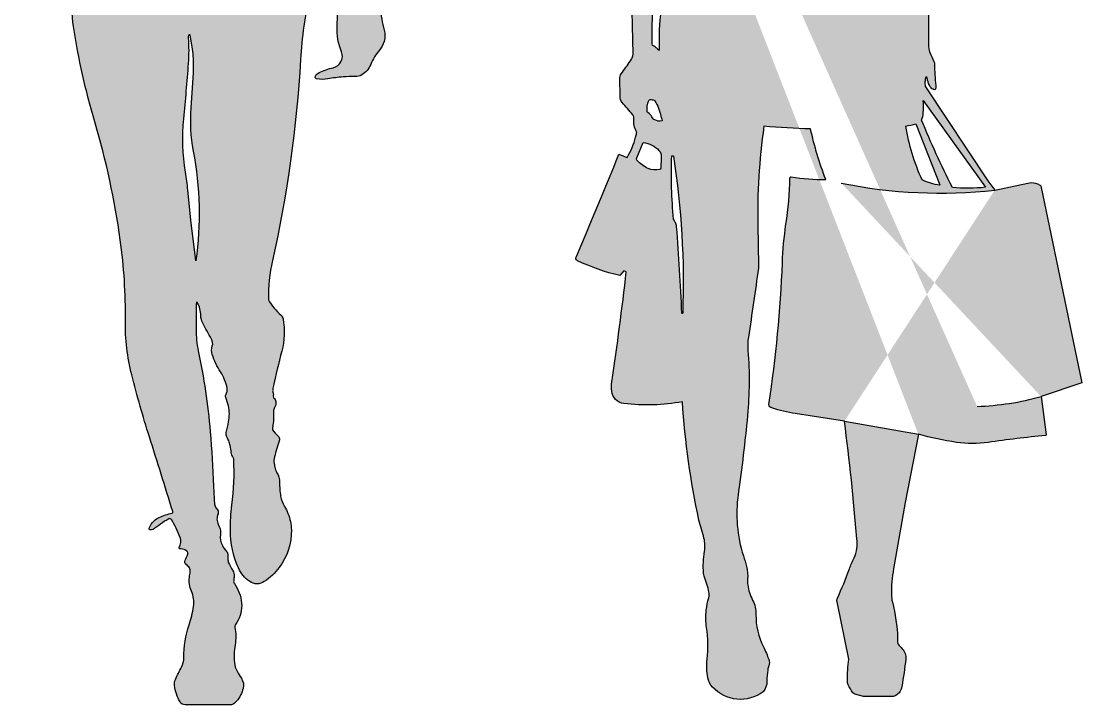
# Model space of a CAD drawing. Header units: millimetres. Extents: x 1112 to 5079, y -1316 to 2405.
# Drawn here: x 1112 to 2510, y -1308 to -406 of the extents above; entities that cross this region are included whole.
import ezdxf

# ---------------------------------------------------------------- set-up
doc = ezdxf.new("R2010")
doc.units = ezdxf.units.MM

msp = doc.modelspace()

# ---------------------------------------------------------------- hatches: boundary and pattern name
h = msp.add_hatch(color=256)
h.dxf.hatch_style = 1
edge = h.paths.add_edge_path(flags=16)
edge.add_line((1980.349894216295, -63.4733161411441), (1986.957614271476, -66.95647095668755))
edge.add_arc((1984.215533548335, -72.15833614694571), 5.880340819190566, 33.898047997852586, 62.20475478096648, ccw=False)
edge.add_arc((2032.507941367594, -63.4501773655524), 43.74964592857737, 187.1278117537298, 208.1530288423442)
edge.add_arc((2364.405756081898, 114.1617056010358), 420.1830934104229, 208.1530288423699, 212.4626574140059)
edge.add_arc((1935.76883247825, -158.5175469913836), 87.83618483673139, 24.502726678358613, 32.46265741404858, ccw=False)
edge.add_arc((2005.286670409808, -126.8324475180088), 11.43804795293083, -4.372070025811809, 24.502726677990097, ccw=False)
edge.add_arc((2021.282615328155, -128.0554249837418), 4.604580501050931, 175.6279299747942, 214.9174997259742)
edge.add_arc((2038.507817364521, -116.0311345374793), 25.61151140324822, 214.9174997255835, 226.1657752655026)
edge.add_arc((2014.007954011884, -141.5488263738897), 9.763563168487757, 1.1046912709638264, 46.16577526529352, ccw=False)
edge.add_arc((2111.73621961094, -139.6643430417159), 87.98286988371572, 181.104691271277, 192.7234762492888)
edge.add_arc((2050.855676151301, -153.4105804304315), 25.56973333148103, 192.7234762492703, 211.4862733619061)
edge.add_arc((2025.511352320882, -168.9332512705919), 4.150429192185345, 12.3592239104251, 31.486273362424583, ccw=False)
edge.add_arc((2017.827452589893, -149.6759928944655), 21.7990930142809, 290.3834216134084, 302.5794973935378, ccw=False)
edge.add_arc((2025.821925810292, -171.1915365275695), 1.153689385674174, 110.3834216156267, 165.5875506834125)
edge.add_arc((2007.85054574122, -173.066874581387), 16.99216378159079, -28.500940805522987, 7.311521186000391, ccw=False)
edge.add_arc((1937.156028401437, -134.6813804217008), 97.43569020720291, 323.74319503662275, 331.49905919481563, ccw=False)
edge.add_arc((8726.100795858642, -2933.124544987576), 7248.532542784926, 157.7826858209286, 158.0117761006364)
edge.add_arc((2005.049885614716, -219.250461984255), 0.2473747960300463, 158.0117761011109, 316.1881819885706)
edge.add_arc((2004.124189644887, -244.2224393232786), 24.82529092529223, 75.35221656039732, 87.4506957560867, ccw=False)
edge.add_line((2010.401917831838, -220.2040047711234), (1998.524231092375, -249.5305622638007))
edge.add_arc((3010.174964254104, -659.263975441419), 1091.475458166992, 157.9513292191418, 162.8658166559757)
edge.add_arc((2274.872529218382, -432.575112455021), 322.0227230548678, 162.8658166559703, 182.2324440199272)
edge.add_line((1953.094215317669, -445.1190698404189), (1950.543479642638, -442.571011328313))
edge.add_arc((1934.525961496568, -458.6053585640705), 22.66409448525403, 45.03008360705511, 54.85236439715459)
edge.add_arc((1943.36947804725, -446.0445187514089), 7.302373169544155, 54.85236439731186, 74.28723089062366)
edge.add_arc((1945.906754394893, -437.025586882201), 2.066666446431604, 173.0155945339658, 254.2872308912921, ccw=False)
edge.add_arc((2537.675787105969, -422.9788243617057), 593.9805873760107, 168.1509806050609, 181.3308390708774, ccw=False)
edge.add_line((1956.351694148889, -301.0147430624202), (1960.39880395772, -301.0380605899609))
edge.add_line((1960.39880395772, -301.0380605899609), (1965.261402731918, -276.4691273466951))
edge.add_arc((1610.564380410277, -206.2687125031037), 361.5772059851818, 348.8048944014907, 358.8281687112992)
edge.add_arc((826.0867389134289, -190.2220917616004), 1146.218948467494, 358.8281687111911, 362.2156278522311)
edge.add_arc((2184.095255473784, -137.6817093430711), 212.8055630241646, 169.6022354863612, 182.2156278523209, ccw=False)
edge.add_arc((1665.177073782821, -42.46332924171215), 314.7762971630319, 349.6022354863692, 355.8901069748152)
edge.add_arc((1980.905548433439, -65.1498240284322), 1.766190902809957, 108.33702871930251, 175.8901069743647, ccw=False)
edge = h.paths.add_edge_path(flags=16)
edge.add_arc((1887.124611887118, -546.3231541513522), 69.72103082809626, 12.39117164126992, 30.16160201693259, ccw=False)
edge.add_arc((1997.769832885801, -522.014096760127), 43.56310398829005, 192.3911716414724, 200.2420801919734)
edge.add_arc((1956.345256941612, -537.2899246896847), 0.5882992860038827, -80.24208019356558, 20.242080190001616, ccw=False)
edge.add_arc((1953.886514702265, -522.9927287069964), 15.09537433119984, 243.99116735668258, 279.7579198082176, ccw=False)
edge.add_arc((1950.892897521875, -529.1281527831283), 8.268576222518119, 204.8964773312765, 243.9911673564944, ccw=False)
edge.add_arc((1932.158958026946, -537.8227580306883), 12.38467169180663, 24.89647733151866, 61.86473650236512)
edge.add_arc((1938.593639119693, -525.7895018206425), 1.261000727753998, 188.0039736862226, 241.86473650347818, ccw=False)
edge.add_arc((1965.552392649713, -521.9987894543981), 28.48495878193859, 156.8712349682965, 188.0039736850219, ccw=False)
edge.add_arc((1941.16831044502, -511.5836248030509), 1.969696767772169, 86.68956617625082, 156.8712349684189, ccw=False)
edge.add_arc((1939.497299929058, -540.4726747933314), 30.90703398952406, 77.15722544951961, 86.68956617614668, ccw=False)
edge.add_arc((1946.050887626717, -511.7263035034172), 1.423082862707417, 17.74916554832572, 77.15722545020202, ccw=False)
edge = h.paths.add_edge_path(flags=16)
edge.add_arc((1928.281125627972, -599.4897249382179), 33.36211822184025, 42.79662974162068, 83.41342686371041, ccw=False)
edge.add_arc((1944.904179262081, -584.0984246603069), 10.70780215696396, -7.213520966964893, 42.79662974145077, ccw=False)
edge.add_line((1955.527230202319, -585.4429750512572), (1955.207666478771, -600.0659358890061))
edge.add_arc((1953.259869188556, -600.0233695878502), 1.948262347263543, 281.31012046044435, 358.748082626946, ccw=False)
edge.add_arc((1948.572860621516, -576.588726573578), 25.84701843443, 247.18459379789522, 281.31012046032134, ccw=False)
edge.add_arc((1954.162670186635, -563.3010977141367), 40.26253270484529, 220.7410778478286, 247.1845937979266, ccw=False)
edge.add_arc((1925.515801597434, -587.9770470124045), 2.453201135275875, 139.2589221522155, 220.7410778477845, ccw=False)
edge.add_line((1923.657092976366, -586.375985467027), (1932.107905960274, -566.3478076047813))
edge = h.paths.add_edge_path(flags=16)
edge.add_arc((896.3131013771242, -751.7285420706772), 1088.415862362052, -2.068345451295727, 8.839181349138812, ccw=False)
edge.add_arc((1983.438004736066, -790.9901966730359), 0.5822201973576842, 219.6258420363803, 357.93165454838515, ccw=False)
edge.add_arc((-2138.256188566657, -985.4613205288817), 4125.814014699917, 2.696487461697367, 4.283727332591053)
edge.add_arc((1963.801839269013, -678.1976218631114), 12.26432565411156, 4.283727332542921, 30.7139740731822)
edge.add_arc((2077.20277829832, -610.8276577509315), 119.6389913519625, 208.4366550658175, 210.7139740734332, ccw=False)
edge.add_arc((2614.987805672582, -607.3548184924384), 645.8235719778793, 177.9307198322516, 185.370236033071, ccw=False)
edge.add_arc((1970.518642325879, -585.1306558696946), 1.438882867727669, 26.847755280100387, 130.4364335762067, ccw=False)
edge = h.paths.add_edge_path(flags=16)
edge.add_line((2291.454311024845, -541.7106666278924), (2323.106914790969, -621.8488845968022))
edge.add_arc((2322.496895223548, -622.0898271601748), 0.6558789457523988, -58.20168538576769, 21.552787725384576, ccw=False)
edge.add_arc((2332.68231319219, -548.0882113413941), 75.20554702328148, 243.8934614338165, 262.48192502814425, ccw=False)
edge.add_arc((2552.950563859069, -499.8413986852815), 278.5626512066948, 189.2827486204228, 204.559154431426, ccw=False)
edge.add_arc((2175.046388482378, -62.94748992749265), 492.711866910988, 282.0652673626168, 283.6658851812962)
edge = h.paths.add_edge_path(flags=16)
edge.add_line((2301.077436467964, -510.870666768581), (2382.930457249149, -625.2659730843134))
edge.add_arc((2360.479813358003, -433.0609816239736), 193.5117313069065, 263.7679853652062, 276.6622855375332, ccw=False)
edge.add_arc((3293.086824999368, -136.7769577078392), 1071.522256980401, 201.9125548804219, 207.1315800690718, ccw=False)
edge.add_arc((2262.391886035765, -523.4476104071434), 38.89783512069849, 340.1440551612594, 354.5593920384113)
edge.add_arc((2217.721669969943, -519.193087036871), 83.77020047483835, 354.559392038578, 365.7016393073595)
edge = h.paths.add_edge_path()
edge.add_line((1904.214396698004, -293.1423095524233), (1908.519019428157, -281.5025408427628))
edge.add_line((1908.519019428157, -281.5025408427628), (1915.609338237944, -140.6138518041353))
edge.add_line((1915.609338237944, -140.6138518041353), (1915.278686542279, -48.29506504038909))
edge.add_arc((1842.459436435091, -48.55587661930396), 72.81971717092016, 0.2052113802342181, 13.21376935517686)
edge.add_arc((2309.218593929924, 38.48071868261005), 402.0770065868933, 172.8369317152573, 190.0826579943087, ccw=False)
edge.add_arc((2044.2516873646, 71.78031933095502), 135.025841118295, 150.6938895091361, 172.8369317152558, ccw=False)
edge.add_arc((1955.144039607896, 121.7976957293668), 32.84017269794738, 119.6059932147158, 150.6938895091032, ccw=False)
edge.add_arc((1915.89344759094, 190.8744080675324), 46.60918954701456, 299.6059932148341, 312.4896288924829)
edge.add_arc((1938.767905386217, 165.9022443687353), 12.74401895498267, 312.4896288925537, 333.8310568952038)
edge.add_arc((1948.815530986808, 160.964962778645), 1.548862425952385, 333.8310568955516, 407.7379379039679)
edge.add_arc((1981.49208239433, 196.9238270700587), 47.03917039095367, 207.0187585976084, 227.7379379033111, ccw=False)
edge.add_arc((1956.725037334177, 184.2941717325509), 19.23782662926002, 146.5771990951904, 207.0187585977376, ccw=False)
edge.add_arc((1994.391693732746, 159.4360757132014), 64.36766090720741, 135.5599442507487, 146.5771990953778, ccw=False)
edge.add_arc((1948.409123850177, 187.990116255573), 16.51381130378402, 89.91280761277733, 157.7795267737397)
edge.add_arc((1945.833605433872, 189.0422395723896), 13.73167928202193, 157.7795267732077, 187.7877765748563)
edge.add_arc((1801.895716248019, 169.356484223305), 131.5461404529357, 1.980545208705223, 7.787776575285704, ccw=False)
edge.add_arc((1955.253995099975, 191.9118241790724), 28.3466196480087, 162.8881416146859, 219.4434894541354, ccw=False)
edge.add_arc((1955.253995099985, 191.9118241790904), 28.3466196480125, 126.96242290863881, 162.8881416147265, ccw=False)
edge.add_arc((1930.826753872592, 224.3721399490529), 12.27803067499806, 306.9624229086532, 371.9146842580892)
edge.add_arc((1939.982879755355, 226.3040892589023), 2.92030288900138, 11.91468425823986, 108.0853157420994)
edge.add_arc((1941.354655367858, 222.1034911679922), 7.339215951329834, 108.0853157420562, 182.2554411263627)
edge.add_arc((1890.340033300982, 220.0942690786187), 43.71495761000237, -2.2554411262394183, 2.2554411262394183, ccw=False)
edge.add_arc((2011.035210236501, 233.5593638387323), 78.4969314114234, 168.0789454360202, 191.1543791646974, ccw=False)
edge.add_arc((2064.537970953922, 222.2640283204627), 133.1790126525021, 147.8371430495467, 168.0789454359504, ccw=False)
edge.add_arc((1359.983519827245, 665.3080380032969), 699.0979659539331, 327.8371430495479, 331.7898371824861)
edge.add_arc((1837.138308587843, 409.3509064826175), 157.627056658277, 331.7898371825108, 347.3258673479986)
edge.add_arc((2067.179778615265, 357.617942618763), 78.15966366862389, 152.8133094178449, 167.3258673480731, ccw=False)
edge.add_arc((2094.464162806699, 343.6036848585039), 108.8327307026973, 131.1191363595251, 152.8133094177316, ccw=False)
edge.add_arc((2094.464162806668, 343.6036848586619), 108.8327307025582, 115.83523443757821, 131.1191363595677, ccw=False)
edge.add_arc((2063.700369470306, 407.1419025505093), 38.23870767015857, 88.82749854469591, 115.83523443754501, ccw=False)
edge.add_arc((2063.397543823533, 392.3460067037799), 53.03770213868935, 69.133817025459, 88.82749854469381, ccw=False)
edge.add_arc((2100.988268126878, 490.9609918154438), 52.49891635093143, 249.1338170255356, 263.7571894308061)
edge.add_arc((2141.535934185653, 861.6288655790802), 425.3779662629224, 263.7571894307464, 265.938235216846)
edge.add_arc((2110.901906258396, 430.2254410907163), 7.111754224553964, 55.91391551956917, 85.93823521677467, ccw=False)
edge.add_arc((1984.236622853542, 322.8687088939843), 172.9002167714601, 4.3853861146059785, 40.91834308202817, ccw=False)
edge.add_arc((2488.159244948947, 361.5141522907022), 332.5020777967753, 184.385386114584, 194.417624674588)
edge.add_arc((1931.623678968951, 218.4376105698373), 242.1306161838906, 4.739829316987823, 14.417624674628087, ccw=False)
edge.add_arc((2264.736816771217, 246.0576388677462), 92.12561567970397, 184.7398293169556, 230.8116421012929)
edge.add_arc((2228.410517352057, 201.4987126078662), 34.63563447494165, 230.8116421013038, 262.7026717157175)
edge.add_arc((2171.044762341233, 27.13434555235003), 149.6931332067427, 58.30394002546808, 69.27805189244742, ccw=False)
edge.add_arc((2242.640327042502, 143.0752763019329), 13.42786137281888, 27.061973839100403, 58.303940025432325, ccw=False)
edge.add_arc((1469.283377030701, -23.64906346794727), 804.1085131591465, -1.7822430369843119, 12.411884329272198, ccw=False)
edge.add_arc((2555.372911165001, -57.44387483730806), 282.5066742147237, 178.2177569629887, 198.3215514637202)
edge.add_arc((2293.057981154168, -144.3057171685699), 6.18421374549404, 198.3215514644105, 234.5539313281118)
edge.add_arc((2283.066541013473, -158.3411258502007), 11.04429672249173, 5.4460686723261915, 54.553931327206385, ccw=False)
edge.add_arc((2725.716417183017, -116.1392728092371), 433.6127725713672, 185.4460686725996, 194.1287333776212)
edge.add_arc((2302.903403670306, -222.568004919861), 2.389428586350186, -51.560250050028, 14.128733376591413, ccw=False)
edge.add_arc((2289.449992662954, -205.618194617673), 24.02944561529235, 291.5602500490632, 308.43974995099126, ccw=False)
edge.add_arc((2302.614387991893, -238.9351747281035), 11.79404483518461, 111.5602500491139, 167.6320486090157)
edge.add_arc((1347.501374516932, -416.1499015608043), 960.5591777673166, -1.2445186667629855, 10.784821819021374, ccw=False)
edge.add_arc((2332.660126826896, -437.551849840096), 24.83201898810103, 178.7554813331735, 203.6300006876845)
edge.add_arc((4983.531465464643, 722.2386996919795), 2918.313135704606, 203.6300006877627, 203.886437375552)
edge.add_arc((2307.754918527978, -462.744562970641), 8.112236985914057, 0.7105061547879927, 23.886437375816513, ccw=False)
edge.add_arc((2589.152958915216, -459.2548593596413), 273.3074410131034, 180.7105061545812, 186.7396179475894)
edge.add_arc((2307.631573898145, -492.5233855904449), 10.17286704990822, -17.292165344357784, 6.739617947132274, ccw=False)
edge.add_arc((2315.83763916408, -495.0780593960754), 1.578341734222492, 257.2921653436222, 342.70783465571236, ccw=False)
edge.add_arc((2317.325895040861, -488.4783552339795), 8.343768593036266, 212.5188456952711, 257.2921653439108, ccw=False)
edge.add_arc((2330.468237416464, -480.0996812696751), 23.92976681316012, 189.3615463365865, 212.518845695232, ccw=False)
edge.add_arc((2292.921395881302, -486.2896335261046), 14.12389028052112, 9.361546336755515, 25.38627444414374)
edge.add_arc((2305.164138705393, -480.4799455007499), 0.5726089090497035, 25.38627444403928, 154.6137255559607)
edge.add_arc((2316.314834018452, -485.771411797574), 12.91512168137802, 154.6137255559516, 176.480569037232)
edge.add_arc((2348.102254174514, -487.7264344580535), 44.76260500080238, 176.4805690372418, 183.5194309627582)
edge.add_arc((2308.179478023986, -490.1818061635933), 4.764393718577484, 183.5194309628787, 211.827531377932)
edge.add_line((2304.131461471854, -492.694376460975), (2386.025758798187, -616.702674544038))
edge.add_line((2386.025758798187, -616.702674544038), (2395.213210621423, -629.0919193481004))
edge.add_line((2395.213210621423, -629.0919193481004), (2430.548924901708, -621.7231285707185))
edge.add_line((2430.548924901708, -621.7231285707185), (2440.983746463997, -619.5470860466576))
edge.add_arc((2444.565984310123, -636.7250650175166), 17.54751804414215, 66.23575960211389, 101.77945199650452, ccw=False)
edge.add_arc((2444.56598431014, -636.7250650174395), 17.54751804406473, 49.43344366596898, 66.23575960206409, ccw=False)
edge.add_line((2455.977677831583, -623.3950747518975), (2510.029496230633, -883.0527401881045))
edge.add_line((2510.029496230633, -883.0527401881045), (2456.408021415216, -901.2382861265396))
edge.add_line((2456.408021415216, -901.2382861265396), (2462.949255479365, -951.5828267321704))
edge.add_arc((2462.090699630599, -951.6943783462311), 0.8657724343321322, -86.26947275741168, 7.402932120788989, ccw=False)
edge.add_arc((2588.873777093881, -2331.45227806439), 1384.705104412637, 95.25099676603874, 98.40266839852022)
edge.add_arc((2365.720135862536, -820.7456281791701), 142.3941489439461, 261.5973316014859, 278.4026683985192, ccw=False)
edge.add_arc((2404.536364228667, -557.9673289207492), 408.0238425885381, 254.385019755685, 261.5973316014746, ccw=False)
edge.add_line((2294.707919526158, -950.9319187439851), (2277.242292352206, -1040.64940530774))
edge.add_line((2277.242292352206, -1040.64940530774), (2261.887773220758, -1128.429728787562))
edge.add_arc((2443.137040170721, -1160.133819483919), 184.0012123242175, 170.0782115454309, 180.6567209824776)
edge.add_arc((2302.51357570463, -1161.745708264361), 43.36851006799727, 180.6567209825839, 193.8695451539957)
edge.add_arc((2021.361646421246, -1231.165202163279), 246.2268515539572, 2.6474438338174195, 13.869545153953482, ccw=False)
edge.add_arc((2239.023324765032, -1221.100629706531), 28.33260693475966, -5.471062553276511, 2.6474438329275927, ccw=False)
edge.add_arc((2273.058036314609, -1224.360451799094), 5.857860016396055, 174.5289374478538, 214.3752940751056)
edge.add_arc((2298.294946168593, -1207.096358327791), 36.43482098971739, 214.3752940748456, 226.5456967560612)
edge.add_arc((2262.204645119779, -1245.188398959303), 16.03910957839211, -7.077368787550483, 46.54569675593689, ccw=False)
edge.add_arc((1264.38676523206, -1121.303834236442), 1021.518053564886, 350.86661499373446, 352.9226312125883, ccw=False)
edge.add_arc((2256.147300146601, -1280.750893114065), 17.02199921788163, 290.31020800906407, 350.86661499375566, ccw=False)
edge.add_line((2262.055682775284, -1296.714585421505), (2222.162372635776, -1296.714585421505))
edge.add_line((2222.162372635776, -1296.714585421505), (2210.764292990509, -1293.461956883342))
edge.add_arc((2212.00185199699, -1289.125219393627), 4.50986079044867, 217.0408465427224, 254.0730357832694, ccw=False)
edge.add_arc((2248.593749833719, -1261.510324863676), 50.35251982320947, 202.9591534571398, 217.0408465426527, ccw=False)
edge.add_arc((2214.552026104296, -1275.931546691393), 13.38211823660781, 180.2905717275052, 202.9591534574506, ccw=False)
edge.add_arc((2436.086760006022, -1274.808038420771), 234.9197010430987, 173.2559183220276, 180.2905717272862, ccw=False)
edge.add_line((2202.79256408328, -1247.220285940006), (2187.496099899912, -1171.750498712097))
edge.add_arc((2195.221044540739, -1170.184781577445), 7.88202003610636, 155.8561639864778, 191.4576835444219, ccw=False)
edge.add_arc((1640.962814695902, -921.7440144659918), 599.509945760001, 335.8561639870358, 339.8240862448881)
edge.add_arc((2360.453794335418, -1186.121796471064), 167.0165582831088, 154.3791702817963, 159.8240862447271, ccw=False)
edge.add_arc((2170.685198463004, -1095.115078058973), 43.44565394399217, 334.3791702819411, 368.4502861169395)
edge.add_arc((-1182.524770231626, -1370.858883773521), 3407.882311107147, 4.748778088604984, 7.369980318481935)
edge.add_line((2197.20334748596, -933.7093708307202), (2132.443565382458, -923.6553684787286))
edge.add_arc((2162.314405218568, -731.2514867894802), 194.7088101797267, 251.83827651830342, 261.17523976146015, ccw=False)
edge.add_arc((2103.554308423149, -910.3745495997782), 6.194034615716919, 193.3749332879879, 251.83827651820468, ccw=False)
edge.add_arc((479.8413176112276, -662.5863062565719), 1636.771891534968, 351.2418616962374, 357.8176402752799)
edge.add_arc((2585.038108705356, -742.8107105645051), 469.9529325176604, 171.5756130382728, 177.8176402752748, ccw=False)
edge.add_arc((1622.53207699047, -600.2615518562187), 503.0517559273528, 351.575613038275, 358.568077476696)
edge.add_arc((2126.640958521744, -612.8627450089301), 1.214596814513791, 77.08513035536748, 178.5680774766309, ccw=False)
edge.add_arc((2172.852631451912, -314.1124064676084), 301.0918546726669, 261.2236037248084, 269.9653730525213)
edge.add_arc((2592.332887392563, -452.3791663981169), 450.1426154053749, 192.2982926782723, 201.2057900505811, ccw=False)
edge.add_arc((2172.611975368161, 368.4091501363242), 916.8894282694068, 264.9036913616414, 268.74437724037705, ccw=False)
edge.add_arc((2885.436281538803, -659.9957316962875), 802.573854883957, 171.7516820190812, 181.2904582554358)
edge.add_arc((-1425.566647722281, -757.1077745268424), 3509.522735518486, 0.41426067931632815, 1.2904582554551212, ccw=False)
edge.add_arc((-3091.23110800017, -24.52464136579715), 5223.194165671013, 351.207983123161, 352.21837931179795, ccw=False)
edge.add_arc((2144.935323976316, -834.3789995272806), 75.23041006756348, 171.2079831232705, 184.6793410026754)
edge.add_arc((1583.375632567847, -880.3437675484348), 488.207294487265, -5.420387585218293, 4.679341002547005, ccw=False)
edge.add_arc((-150.799970319576, -715.7933015455253), 2230.172241755645, 351.90553608859614, 354.57961241480376, ccw=False)
edge.add_arc((2237.850125173126, -1055.513082486358), 182.5148096995951, 171.9055360885701, 197.7542465524488)
edge.add_arc((1828.746779836863, -1186.501524695986), 247.0471988135255, 14.364160073892322, 17.75424655248611, ccw=False)
edge.add_arc((2018.504206731548, -1137.906601097274), 51.16624603542505, -4.60552408868341, 14.364160073964513, ccw=False)
edge.add_arc((2101.840648394845, -1144.619778825598), 32.44014884147487, 175.3944759113149, 188.4778419605425)
edge.add_arc((2134.35929320704, -1139.772690904994), 65.31805208562584, 188.4778419604021, 206.9809000662788)
edge.add_arc((2039.944863808277, -1187.839607450857), 40.62774983649331, -0.8879452140442936, 26.980900066393588, ccw=False)
edge.add_arc((2171.599291426634, -1189.880094198189), 91.04248938894177, 179.1120547858826, 206.8672791517401)
edge.add_arc((1970.693973384195, -1291.660956199187), 134.1736083647489, 18.986725013427076, 26.86727915175038, ccw=False)
edge.add_arc((2085.964914592444, -1251.99985959672), 12.27039892896021, -18.986725013429123, 18.986725013429123, ccw=False)
edge.add_arc((2129.777155416564, -1267.074270350111), 34.06263794099577, 161.0132749864754, 170.8848511184463)
edge.add_arc((2182.971146499578, -1275.608993093148), 87.93695630921474, 170.8848511186776, 180.5631669418905)
edge.add_arc((2074.172903809906, -1276.678418230389), 20.86654217536901, -40.71238963807173, 0.5631669415877241, ccw=False)
edge.add_arc((2060.02675331863, -1250.775585080185), 49.58903765823112, 222.4069486620913, 307.17296871780144, ccw=False)
edge.add_arc((2042.326240709973, -1266.942311144908), 25.61673742940439, 190.9383657946686, 222.4069486620006, ccw=False)
edge.add_arc((2097.378793671538, -1256.302624772174), 81.68800024464653, 173.7421537373448, 190.9383657947715, ccw=False)
edge.add_arc((1849.336180905495, -1229.103164959318), 167.8414536519152, 353.7421537373217, 368.0335600273252)
edge.add_arc((2109.465915570218, -1192.388926043755), 94.8663958613576, 174.069581607, 188.0335600272422, ccw=False)
edge.add_arc((2101.310078300229, -1191.541725825415), 86.66667453777023, 163.0977317641315, 174.0695816071871, ccw=False)
edge.add_arc((2004.61089383026, -1162.158085697275), 14.39830745073693, 343.0977317642553, 372.3842189595344)
edge.add_arc((1873.242337600677, -1191.003406234117), 148.8964490093403, 12.38421895925288, 20.89955360312239)
edge.add_arc((2025.123006795602, -1133.007174252842), 13.6806114854416, 184.5783981049316, 200.8995536035957, ccw=False)
edge.add_arc((2127.646435087024, -1124.797237932904), 116.5322347249596, 170.3128372110214, 184.5783981044897, ccw=False)
edge.add_arc((1971.851883109593, -1098.20271200453), 41.51589476477332, 350.3128372111086, 374.2936055064094)
edge.add_arc((1494.645134607621, -1219.784469555306), 533.9673183437486, 14.29360550630422, 16.93407023423427)
edge.add_arc((3083.327051178518, -833.31937275361), 1102.328856545972, 183.8934604101312, 192.0929437926516, ccw=False)
edge.add_arc((1937.406840196954, -646.0738544876913), 266.1247498319537, 263.316439481265, 279.9832570357959, ccw=False)
edge.add_arc((1908.527298876227, -892.5239033520363), 17.98838713568608, 223.612732035756, 263.31643948137776, ccw=False)
edge.add_arc((1909.059440672006, -892.0169260349314), 18.7233707347368, 186.5009567711303, 223.6127320356135, ccw=False)
edge.add_arc((1937.174722994372, -888.813118653822), 47.02060526042167, 171.5890482884172, 186.5009567710743, ccw=False)
edge.add_arc((-2410.340534262578, -245.9787763430653), 4347.76322375052, 351.5890482885058, 353.5203181337055)
edge.add_line((1909.648904703714, -736.6276294113359), (1906.346195314731, -735.369482246746))
edge.add_line((1906.346195314731, -735.369482246746), (1901.210142044216, -741.6783327747653))
edge.add_arc((1969.187428070354, -456.9161049039209), 292.7634503100517, 244.9383171499264, 256.5738506808404, ccw=False)
edge.add_arc((1846.632868992905, -718.9981949249932), 3.44244889383675, 192.0458793672604, 244.93831715082, ccw=False)
edge.add_arc((1846.99937470617, -718.919984941146), 3.817206468048534, 143.5934285570594, 192.0458793659289, ccw=False)
edge.add_arc((-16193.43846695851, 6862.562954233216), 19565.04781380517, 337.2080799753797, 337.6358648491555)
edge.add_arc((1933.228924456574, -508.8572043785579), 80.12514619153445, 245.5084220081844, 253.890623205961)
edge.add_arc((1824.007552687567, -534.6885435958226), 100.9115672177009, 329.5453907450594, 345.9822392489814)
edge.add_arc((2129.182687886568, -610.8777383359155), 213.6304117594658, 164.4831860400288, 165.9822392491317, ccw=False)
edge.add_arc((1921.26410606225, -553.1510988682289), 2.153048153632643, 344.4831860394244, 385.2291947389809)
edge.add_arc((2063.738850136305, -486.0188796085375), 155.3454837814261, 203.5586889643679, 205.2291947396014, ccw=False)
edge.add_arc((1939.547522938793, -540.1701348750482), 19.86174232873996, 177.4045350724471, 203.5586889643731, ccw=False)
edge.add_arc((1852.951243357228, -536.2446892025473), 66.82346264359792, 357.4045350723596, 362.5954649276405)
edge.add_arc((1913.874923580296, -533.4829932261707), 5.837220124579297, 2.595464927270685, 40.67440001765907)
edge.add_arc((235.8327821418225, -1975.522986721219), 2218.37078400166, 40.67440001808968, 41.22755153653835)
edge.add_arc((1912.475190557156, -506.3087861385578), 10.91612729767255, 173.1637178058357, 221.2275515364777, ccw=False)
edge.add_line((1901.636673317331, -505.0094096646299), (1900.97861263483, -482.1067279047093))
edge.add_arc((1911.597892052881, -481.8016051101172), 10.62366204650793, 143.7355275366436, 181.6458216285984, ccw=False)
edge.add_arc((1211.04971905417, 32.13370535333843), 858.2245675269892, 323.7355275366469, 325.1209013333052)
edge.add_arc((1897.929896877416, -446.6681235241447), 20.93395488230122, 325.1209013331447, 351.2819023165259)
edge.add_line((1918.621982093213, -449.8411467570277), (1916.345349456282, -355.4896902200126))
edge.add_arc((780.1451069303841, -382.9053830898945), 1136.530954849644, 1.38223764558733, 4.406027004255822)
edge.add_line((1913.317245202208, -295.5926327271518), (1904.214396698004, -293.1423095524233))
edge = h.paths.add_edge_path(flags=17)
edge.add_line((2197.20334748596, -933.7093708307202), (2294.707919526158, -950.9319187439851))
edge.add_arc((2015.131784731155, -127.7803287442584), 92.54462453975442, 267.0703913505133, 297.1043544219337)
edge.add_arc((2360.813964645244, -558.1975737780376), 356.1111540211986, 271.8020032824588, 285.571388433008)
edge.add_arc((2323.690965712402, 14.80704159087327), 647.8590150759013, 258.3711136493036, 276.3382506095464)
h = msp.add_hatch(color=256)
h.dxf.hatch_style = 1
h.paths.add_polyline_path([(1527.336491605798, -78.91115555473522, -0.6960640640920125), (1529.757485897147, -77.5636782643896, -0.1711007651025912), (1532.48405653422, -82.2862371382518, -0.07079307358892277), (1534.443415102185, -127.4786017175182, 0.01838002505310351), (1531.610409876832, -173.6621103227974, 0.06895367848726265), (1540.928700700424, -255.6420569475568, -0.05699497613196955), (1551.920643967646, -335.371218156882, -0.1434315038300422), (1547.187192871269, -353.0377755038666, -0.008265120720781921), (1532.27532557606, -376.6525463553315, 0.1577513449808838), (1528.612878671802, -390.050497354706, -0.02304619965639658), (1528.612878671797, -413.2567176290524, 0.1082012187935377), (1534.375604133287, -446.9330167715482, -0.2254717646154412), (1533.612950633378, -459.9586402590285, -0.2146373456798059), (1523.410478416671, -467.6492367098728, 0.05540054959252111), (1504.834261828094, -474.0901102680788, 0.1959839636499281), (1499.790080293317, -479.622289932083, 0.4682341718516664), (1501.369254281744, -482.3574995140164, 0.08589552093421299), (1516.384239252352, -482.3574995140127, -0.02091523327716198), (1536.307961048465, -479.7619241812204, -0.03132100796829761), (1552.371019262207, -479.3586546804185, 0.1441152546108365), (1560.95396507557, -477.1786015658499, 0.1661522492048148), (1572.785291539305, -463.3159080967073, -0.08635100046706112), (1584.257598300365, -444.5822786503198, 0.1136614357980543), (1590.490684370667, -433.0469966099736, 0.1334888905036506), (1590.544749043559, -418.2094521273366, -0.04755781698737455), (1585.566687520114, -388.6279723720637, -0.1212364633768744), (1589.754684774925, -364.1745107681106, 0.1446318970785784), (1590.234209581005, -360.3159594451799, -0.05523259110407191), (1589.102697139733, -339.0976727781922, -0.04582696192002218), (1601.207844909437, -258.2733822975934, 0.1041633615935773), (1604.190893409813, -167.0192840637058, 0.05635824223978683), (1596.507695851499, -146.0799561000998, -0.08637234620644718), (1590.991258192448, -127.7250131710408, -0.03175721786678621), (1589.491152735122, -101.0342751593165, -0.01454221079958578), (1592.348193522704, -22.6463057042283, -0.02435751624596052), (1595.837032073116, 7.765892781642606, 0.08706552030365007), (1594.894838038127, 95.25750720075155, 0.1251770726834572), (1580.874086651444, 125.547194022908, 0.148166469640867), (1518.704642646957, 167.5364733770512, -0.2237958708564718), (1516.141715316689, 169.2600274639778, -0.08248408218755417), (1471.873896609326, 282.1059186191882, 0.08389741921099214), (1434.288618755973, 377.1313955200001, 0.1635420939447618), (1390.439442329051, 414.2553853912624, 0.1214407043848902), (1380.301289212057, 415.6491620787783, 0.1241337109337219), (1370.488909054562, 412.0442187418031, -0.1026279381588618), (1358.73767922826, 407.1512816211456, 0.1218295815744152), (1322.246712986274, 392.3935509454926, 0.1361642741431647), (1307.342557526731, 373.7103670224745, 0.009750062081730721), (1284.931901687591, 318.1172367310088, -0.006102302020917034), (1268.149249428265, 275.5932658505586, 0.03535695036899557), (1262.657788298015, 258.8777907962642, 0.9937358718945195), (1264.978784910764, 258.2776790636595, -0.05385434192914339), (1270.270147429412, 272.0462592552086, -1.074748050624316), (1272.431875202496, 272.3292272336451, -0.07016619313746704), (1260.54501124845, 127.6353207373449, 0.1270869804742422), (1231.841906615018, 105.0614492502494, 0.03598819207126342), (1212.057345609707, 74.83751609360507, 0.06256053406382686), (1198.389456730576, 40.88378595992481, -0.09495701659679447), (1152.76396628431, -54.27512923756149, -8.631974068691405e-05), (1114.1540984435, -106.5014299176661, 0.1306711504278435), (1113.15896480448, -109.0154626405303, 0.05770616854593971), (1113.1001748422, -142.5442716350526, 0.08586837862921427), (1123.966355866167, -179.6542630021345), (1141.430861225595, -215.2466932771474), (1157.777641351258, -242.1976619452143, 0.09878373580656227), (1157.77764135127, -252.8827682493043, 0.2240402266899716), (1169.328764300209, -268.4708769776348, 0.1062887973367893), (1189.651599162321, -274.3254114780027, 0.3910039709429288), (1201.900090790968, -266.046510625689, -0.005552879975780308), (1197.798754664818, -283.3386034705718, -0.01174734519902315), (1187.863005592314, -319.5948130790675, 0.1105123894006775), (1181.214319083218, -413.2952981791524, 0.03435610153230333), (1209.035697019197, -538.9008823242964, -0.03683372317788823), (1242.734352882892, -694.6882906034612, -0.0383429599929799), (1249.431887836529, -801.2866607347439, 0.06577143345093156), (1257.864278979969, -872.7503093801623, 0.01457768968703745), (1281.106647091072, -954.2034977245794, -0.002229879683874592), (1311.85205855149, -1052.669002589853, -0.4950538819436744), (1310.975670817226, -1054.700945166458, 0.04146301577380033), (1293.941678173027, -1060.480559728234, 0.08781900513684117), (1287.365323364147, -1064.838006032013, 0.1102862331390864), (1280.797728556972, -1074.631079716807, 0.4797663897018319), (1282.17266006862, -1077.012530951921, 0.1789722778487149), (1285.890746742165, -1076.252420443493, 0.02318098114350692), (1295.856872674119, -1069.401910624318, -0.04870396350179989), (1308.935354611069, -1061.361309207806, -0.05106913345046754), (1321.58134725939, -1086.837349150299, -0.2299447332241758), (1320.31687213409, -1100.346737839096, 0.5283132522305439), (1320.96697858612, -1101.776613235891, -0.2302310897775014), (1332.327403712958, -1106.907251299311, -0.0583988606915954), (1328.29494001407, -1117.025121281055, 0.590381512484056), (1330.141881433025, -1124.16390820628, -0.3506252899436567), (1334.895125827095, -1131.927062324166, -0.001995236213365312), (1333.925889227756, -1139.395752756673, 0.1367282122406651), (1336.474149751277, -1157.646423509733, -0.1379639768057914), (1339.24879458625, -1177.876660349851, -0.04884641015372012), (1333.43145214527, -1202.119398478857, 0.08824934266658102), (1326.535741425045, -1245.65656052262, -0.1316513181817346), (1323.53150071846, -1257.783881460835, 0.0230118454560725), (1315.514750925311, -1274.021042997709, 0.1320251061283966), (1314.300003843859, -1282.054700026595, 0.1035602095878788), (1321.450450610914, -1303.715542438674, 0.2675119173840895), (1328.082281542754, -1307.537219286065), (1389.509936960803, -1307.537219286065, 0.1238232355765252), (1396.084778040678, -1302.749617297119, 0.1090526074737352), (1404.673840137545, -1286.161539484522, 0.2193037596066119), (1402.336294784566, -1272.644899978736, -0.02557626618185427), (1396.628697697398, -1263.374633566787, -0.1042592879602661), (1393.166615330123, -1251.897327042473, -0.06144976996203495), (1394.039914238983, -1228.64945528402, 0.09296113469371574), (1393.402585886698, -1203.260425819282, 0.1929761652421579), (1402.596308427153, -1173.489194888006, 0.1471629874848816), (1391.741469335405, -1145.829339677506, 0.03403317577923248), (1392.912902073164, -1138.466958001802, 0.1745382415547953), (1390.728161527848, -1130.114862153111, -0.0759295821271916), (1384.512935227496, -1117.244232702198, 0.04259998670407166), (1384.385309647917, -1108.830263469253, 0.1611827064342292), (1382.843678921663, -1105.377494229748, -0.0644291271839114), (1377.284120441465, -1097.437671302831, -0.1571586268905039), (1374.824474432885, -1083.144868677764, 0.1798578365845467), (1372.667873695165, -1071.002333408567, -0.2377321694105917), (1371.298700700328, -1056.481208903345, 0.1099833406348974), (1371.939859230257, -1054.700759049229, 0.3011540959634221), (1368.763090639568, -1048.264012162932, -0.1037291299825113), (1366.800687845384, -1041.346568862953, -0.008040988871436266), (1365.609280828825, -1019.150763501037, 0.01178155655384636), (1361.221532711274, -947.4347011252291, 0.03081724879821103), (1345.544577676033, -841.0315989824102, -0.05352514645880233), (1342.648691329009, -812.4427211713207), (1342.840341696177, -780.4928764423603, -0.1515091110063579), (1343.530444483758, -775.9474075723937, -0.1355630519950739), (1348.905362933856, -794.174656212367, 0.1129719639922271), (1351.409316199884, -804.3073355682261, 0.01688527923840338), (1363.041116814361, -825.5476616167585, -0.2160624835636081), (1364.025797540849, -834.5286165546917, 0.1595219234906114), (1364.025797540849, -845.815494136559, 0.0634676825447552), (1374.909202346283, -868.7459584750328, -0.1010309015833489), (1383.870996175222, -891.9526164128212, -0.1297380306590263), (1381.870289795421, -898.9347309859127, 0.2469771869309155), (1381.677892923839, -902.5723844612056, -0.05498779358688896), (1385.315762055117, -913.4930298346844, -0.1021415792229091), (1385.487999870451, -934.7169077731712, -0.01154679798902501), (1382.374811586103, -948.7338226293255, 0.203543986212487), (1383.398072828425, -955.0763677965244, -0.04336217266557436), (1385.786981807392, -959.7228893840256, -0.05282330638372655), (1387.560581277821, -965.8293800798813, -0.009160393668811388), (1389.023845843723, -974.966363292907, 0.1314567935492934), (1392.141510354661, -982.3015810232873, -0.04927135902671301), (1389.885812240709, -1044.284460304526, 0.03599208633718756), (1387.807523665816, -1077.289287268029, 0.100939379682111), (1398.448731828327, -1127.150006978086, 0.142899923561999), (1413.469362599053, -1145.152746592002, 0.304728780809872), (1432.590313144097, -1145.152746592026, 0.08469371924618292), (1452.243551861593, -1126.452222475897, 0.165759294172178), (1468.25522511186, -1076.930561823493, 0.09433322808621109), (1463.77479177485, -1055.264818322952, 0.03848760926326025), (1459.084031928429, -1046.006827894383, -0.09577011287280039), (1454.07596174997, -1032.495174779315, -0.04422106116706873), (1452.678605763776, -1014.048716458698, 0.1895634474005755), (1446.744873832652, -998.3749958706944, 0.06662525872611419), (1444.551362917628, -985.5826345961527, -0.0008447815257490495), (1452.373875747712, -958.3202401701742, 0.291970841132878), (1450.88995082632, -953.293113065433, -0.07495199413438994), (1442.977462567872, -944.0043248130128, 0.01615386702880104), (1443.971779640397, -938.2463728200219, 0.05704600234252633), (1444.480419056167, -917.6795581480595, 0.2452519433870059), (1447.636128933878, -907.6797358097756, 0.2618737261973523), (1442.367233996558, -901.2640949653709, 0.6195055036563177), (1443.258720621487, -895.355958558942, -0.02399157796887689), (1444.373122388075, -888.6021927492396, -0.01050320066973769), (1455.576312676769, -841.2900537710366, 0.1077727991517116), (1457.23535968094, -798.5518697166011, 0.171282536601851), (1454.623072511104, -793.9380934624248, -0.08301657987816075), (1437.888655021943, -773.6129833660665, -0.05958628923492489), (1443.229643305447, -721.9354570835635, 0.04148290119691897), (1480.315697419679, -457.0432224721338, -0.04141082567662248), (1492.601838086041, -369.1957131409825, 0.09627283060195316), (1496.243583723176, -246.9293512172775, -0.04248458242508831), (1492.503404788247, -198.6150717884568, -0.1161846808572175), (1499.751957560315, -168.8648922769835, 0.01824498992134746), (1516.05520774874, -133.6734670767843, 0.06540773638555372), (1523.00303984108, -108.2451389495982, -0.00528749865777964)])
h.paths.add_polyline_path([(1269.266054151106, -140.5473190978871, -0.1219357518969456), (1262.962191021296, -148.0766527267488, 0.1355097642832083), (1242.007968978857, -174.5073429492002, 0.36773395442826), (1228.171788786695, -176.5471987562858, 0.02280314396902336), (1217.954261103017, -189.3371435506427, -0.105454915242466), (1210.310952349892, -196.2077385205048, 0.004495789880185221), (1192.444579715626, -206.701577980757, -0.1427803532803682), (1189.185708383138, -207.6363081845439, -0.141284817267892), (1185.344416525969, -197.7399639360974, 0.02797423979747797), (1176.785147975326, -157.7774470582227, -0.09641653080817857), (1170.392220303049, -120.5824233839303), (1176.018791975984, -110.0185879629907, -0.07922835160639234), (1202.272376220712, -75.30625176851817, 0.04452091039326317), (1251.164923460477, -19.18559546389076, 0.04566106788985175), (1267.953241976134, 9.049380440863303, -0.1396100088555927), (1278.725180580465, -61.17357935605891, 0.06333056734373513), (1279.094942137235, -76.23982353216272, -0.152515280522309)], flags=16)
h.paths.add_polyline_path([(1337.342334710764, -443.0377538257772, -0.04931255652249941), (1338.863284625703, -467.7487163675941, -0.01084339462962562), (1335.754555705214, -520.5940894727619, 0.06743663669334504), (1338.841192364339, -577.4618203250142, -0.08286251142971364), (1342.247941799269, -722.1177046228185), (1341.41506354637, -714.1580757208887), (1335.954858874826, -672.711266043337), (1331.827799440867, -629.0725537877784, 0.01750427989601019), (1328.761373109703, -605.4888800230349, -0.06573963817903089), (1326.431744150348, -534.9464496100939, 0.006265392274263763), (1332.696045767695, -462.0701479501033, 0.03662466822633286), (1332.696045767703, -428.2441485182295, -0.1709133820533215), (1334.113076284244, -423.0296163793794)], flags=16)

# ---------------------------------------------------------------- linework, layer by layer
msp.add_line((2197.20334748596, -933.7093708307202), (2294.707919526158, -950.9319187439851))
for points in [[(2291.094056535785, -236.409020196852, -0.05253615378744295), (2307.833965476759, -437.0125172503285, 0.1089637652981194), (2309.910198708891, -447.5052380898842, 0.001118916598159336), (2315.172341050562, -459.4597141100248, -0.1014701935207762), (2315.86653178553, -462.643968360796, 0.02631303325324557), (2317.734143777005, -491.3295238489263, -0.1052444500738895), (2317.344642146472, -495.5472125065298, -0.390968187115813), (2315.490436184784, -496.6177388176293, -0.1978843556227061), (2310.290306944178, -492.9637732153897, -0.1013880603135384), (2306.857177898706, -483.99218794033, 0.07003523707388794), (2305.681455364986, -480.2344573412975, 0.6323414170637374), (2304.646822045801, -480.2344573412975, 0.09570268918298742), (2303.424069773911, -484.978590735489, 0.03072248960407088), (2303.424069773911, -490.4742781806181, 0.1241493960381974), (2304.131461471854, -492.694376460975), (2386.025758798187, -616.702674544038), (2395.213210621423, -629.0919193481004), (2430.548924901708, -621.7231285707185), (2440.983746463997, -619.5470860466576, -0.1563441175756174), (2451.637180840171, -620.6653773137368, -0.07344556927248613), (2455.977677831583, -623.3950747518975), (2510.029496230633, -883.0527401881045), (2456.408021415216, -901.2382861265396), (2462.949255479365, -951.5828267321704, -0.4331137805696506), (2462.147030239092, -952.5583162899493, 0.01375262866728393), (2386.528064854076, -961.6112511840529, -0.07345882137930981), (2344.912206871009, -961.6112511840547, -0.03148003975066681), (2294.707919526158, -950.9319187439851), (2277.242292352206, -1040.64940530774), (2261.887773220758, -1128.429728787562, 0.04619026251615955), (2259.147914399317, -1162.242784788501, 0.05771577943019335), (2260.4095164149, -1172.141662133292, -0.04900482575220006), (2267.32569130095, -1219.791941742911, -0.03543849110277616), (2267.226861904473, -1223.801945782765, 0.1756358232147699), (2268.223210338951, -1227.667864950909, 0.05315337257290625), (2273.235956991655, -1233.54523811471, -0.2383399611036091), (2278.121547617349, -1247.164569738994, -0.008971303794739647), (2272.953485672751, -1283.452852668566, -0.2705529818471696), (2262.055682775284, -1296.714585421505), (2222.162372635776, -1296.714585421505), (2210.764292990509, -1293.461956883342, -0.1630045224259828), (2208.40205284084, -1291.841888380568, -0.06152041473989601), (2202.229996795078, -1281.151573722102, -0.09923416936660152), (2201.170079957588, -1275.999412921306, -0.03070410914821785), (2202.79256408328, -1247.220285940006), (2187.496099899912, -1171.750498712097, -0.1566026139241195), (2188.028531766769, -1166.960808896751, 0.01731505707048061), (2203.685689773858, -1128.517177446971, -0.02376239873936341), (2209.859075134136, -1113.901568768417, 0.1497682482071315), (2213.659195134718, -1088.73068641367, 0.01143765103615485), (2197.20334748596, -933.7093708307202), (2132.443565382458, -923.6553684787286, -0.04076274234088077), (2101.623626477998, -916.2600004786291, -0.2607756504353832), (2097.528273530286, -911.8073679032259, 0.02870012294835541), (2115.426038725429, -724.9148308399108, -0.02724271835876966), (2120.155937486601, -673.960687580593, 0.03051985254888185), (2125.426740998908, -612.8323932533949, -0.4742091676608826), (2126.912424653983, -611.6788735797309, 0.03816167325190904), (2172.670665322959, -615.2042061542725, -0.03888587146971317), (2152.520179853262, -548.2601159706983, -0.0167597224685896), (2091.164572543592, -544.8556221205126, 0.04164481269658625), (2083.065980499185, -678.0703700851172, -0.003823151777259332), (2083.864356330287, -731.7333993475168, -0.004408713623692492), (2070.58889472573, -822.8801710381995, 0.05884767742665347), (2069.955666916543, -840.5162323021195, -0.04409692878616596), (2069.399866625532, -926.461077739028, -0.01166838859762979), (2057.153661719738, -1029.813980262392, 0.1132669640646913), (2064.027911518857, -1111.168215223681, -0.01479312169444462), (2068.070920870097, -1125.213075863319, -0.08296040259808227), (2069.5052442017, -1142.014996200694, 0.05714904859060813), (2069.754974621912, -1149.402329964263, 0.08091069281579048), (2076.150600599864, -1169.40706340086, -0.1222037036559528), (2080.567734865628, -1188.469213545584, 0.1217005657076812), (2090.38431404049, -1231.024502351711, -0.03439896249105014), (2097.567729974322, -1248.007696637887, -0.1672235211753614), (2097.567729974322, -1255.992022555552, 0.04309953355911014), (2096.14466198043, -1261.678096819936, 0.04225474047765452), (2095.038438018917, -1276.473321840744, -0.1820713862207861), (2089.989603155158, -1290.288877597301, -0.387703875923082), (2023.411519154888, -1284.218032403965, -0.1381770568934969), (2017.174911433114, -1271.803162113005, -0.07517375626027598), (2016.177537884254, -1247.398387436078, 0.06243897641424172), (2015.530502411693, -1205.646799872582, -0.06100485990751246), (2015.107234768144, -1182.587272049857, -0.04791033358925527), (2018.387224274698, -1166.344250640463, 0.1284865374002929), (2018.674172623792, -1159.070133783576, 0.0371722636924979), (2012.342480311268, -1137.887468649582, -0.07133510812304815), (2011.486049531999, -1134.099203193056, -0.06232576573930195), (2012.775810812524, -1105.188530459445, 0.1050193948806466), (2012.082582429848, -1087.952816867362, 0.01152171061567069), (2005.459924993407, -1064.25522155886, -0.0357922680892437), (1983.542330584849, -908.1690642870853, -0.07285118258392642), (1906.433706611377, -910.3900429230762, -0.1749942682787438), (1895.503372022165, -904.9319411116248, -0.1633610290100593), (1890.45646186305, -894.136782422509, -0.06515744952578616), (1890.65985292826, -881.9353150953357, 0.008426953853278326), (1909.648904703714, -736.6276294113359), (1906.346195314731, -735.369482246746), (1901.210142044216, -741.6783327747653, -0.05081325801938066), (1845.174669262324, -722.1165451189918, -0.234973447297839), (1843.26622006045, -719.716616355825, -0.214620814085918), (1843.927188720594, -716.654430154842, 0.001866565802146536), (1900.012285407789, -581.7728675965354, 0.0365905692629551), (1910.996448963222, -585.836137117667, 0.07184250120832171), (1921.914042844885, -559.1316118035493, -0.006540946820554326), (1923.338679891411, -553.7270847875207, 0.1796852013242674), (1923.211774912877, -552.2333830079779, -0.007289085575308641), (1921.341234023141, -548.1086392841335, -0.1146170154062174), (1919.706155634816, -539.270717373578, 0.02265357826681248), (1919.706155634816, -533.2186610315166, 0.1676966937719537), (1918.302020876301, -529.6785289650034, 0.002413583501502089), (1904.265192162518, -513.5030728675556, -0.2128476900464465), (1901.636673317331, -505.0094096646299), (1900.97861263483, -482.1067279047093, -0.1669402585183477), (1903.032084143149, -475.5175673848962, 0.006044907157808835), (1915.103287376387, -458.6391354188872, 0.1146472840661596), (1918.621982093213, -449.8411467570277), (1916.345349456282, -355.4896902200126, 0.01319453567319943)], [(1967.142006479302, -337.703833669475, 0.08470456671404275), (1953.094215317669, -445.1190698404189), (1950.543479642638, -442.571011328313, 0.04288404450057334), (1947.573346653935, -440.0735772305925, 0.0850044599690511), (1945.3470701468, -439.0150249292992, -0.3702666166442483), (1943.855424091609, -436.7742819128225, -0.05757146145446147), (1956.351694148889, -301.0147430624202)], [(1492.601838086015, -369.1957131410982, 0.04141082567663077), (1480.315697419672, -457.0432224722699, -0.04148290119689213), (1443.229643305454, -721.9354570835276, 0.05958628923496564), (1437.888655021943, -773.6129833660652, 0.08301657987810851), (1454.623072511091, -793.9380934624132, -0.1712825366018715), (1457.235359680937, -798.5518697165844, -0.1077727991519177), (1455.576312676752, -841.2900537710993, 0.0105032006694883), (1444.373122388304, -888.6021927481743, 0.01415958750897291), (1443.636918234562, -892.5759894088114, 0.1613088901527079), (1444.295819929317, -896.5332216362785, -0.2472908405090799), (1444.295819929317, -899.6434576300126, 0.3470330439114455), (1444.87831922025, -902.7873188026897, -0.1706115201777757), (1447.636128933878, -907.6797358097756, -0.1887113469988491), (1446.013718263082, -915.7784950934965, 0.1577745976450912), (1444.702644830959, -920.7514000462143, -0.04850953153034687), (1443.971779640397, -938.2463728200219, -0.01327541207515027), (1443.18182170657, -942.9833422208267, 0.1960556917926058), (1443.565916161297, -944.9238711672442, 0.06824908024138525), (1450.889950826338, -953.2931130654488, -0.2919708411325121), (1452.373875747708, -958.320240170191, 0.0006978298883250665), (1445.905486638232, -980.8383850576756, 0.1243939794568637), (1445.633772279467, -989.6549519551972, -0.02172120181480984), (1446.366192110563, -993.8395573945309, 0.1087761620996842), (1449.143639389815, -1001.530999127772, -0.1450072490388864), (1452.678605763776, -1014.048716458688, 0.04422106116684529), (1454.075961749953, -1032.495174779213, 0.09577011287274383), (1459.084031928371, -1046.006827894287, -0.03848760926815106), (1463.774791775311, -1055.264818324067, -0.09433322808050248), (1468.255225111858, -1076.930561823361, -0.165759294172598), (1452.243551861593, -1126.452222475897, -0.08469371924607283), (1432.590313144126, -1145.152746592006, -0.3047287808103226), (1413.469362599059, -1145.152746592006, -0.1428999235621821), (1398.448731828317, -1127.150006978065, -0.1009393796822846), (1387.807523665815, -1077.289287267919, -0.0359920863369388), (1389.885812240693, -1044.284460304643, 0.04815355802754077), (1392.225689554627, -983.7062498930318, 0.1324330675360726), (1391.430020397482, -981.3129374562741, -0.1114113219981503), (1389.02384584372, -974.9663632928823, 0.009160393668716528), (1387.560581277834, -965.8293800799511, 0.05282330638431553), (1385.786981807392, -959.7228893840256, 0.04336217266498794), (1383.398072828462, -955.0763677965842, -0.2035439862131377), (1382.374811586091, -948.7338226293741, 0.01154679798895253), (1385.487999870424, -934.7169077733088, 0.102141579223584), (1385.315762055117, -913.4930298346844, 0.05498779358697446), (1381.677892923832, -902.5723844611894, -0.2469771869311017), (1381.870289795432, -898.9347309858949, 0.08697846405013435), (1383.61786949138, -894.3418851648348, 0.09531910214733252), (1383.61786949138, -890.550498896062, 0.09524769391880501), (1374.909202346269, -868.7459584750104, -0.06346768254463062), (1364.025797540857, -845.815494136581, -0.1595219234912691), (1364.025797540857, -834.5286165546695, 0.216062483563875), (1363.041116814344, -825.5476616167289, -0.01688527923839906), (1351.409316199872, -804.3073355682009, -0.1129719639921659), (1348.905362933856, -794.1746562123444, 0.1251344712008083), (1344.277647854975, -777.2060849945174, 0.6735451631811715), (1343.004806308465, -777.3723962462791, 0.101706390706675), (1342.840341696177, -780.4928764423603), (1342.64869132901, -812.4427211711445, 0.05352514645908923), (1345.544577676028, -841.0315989823885, -0.03081724879753353), (1361.221532711072, -947.434701122851, -0.01178155655440148), (1365.609280828863, -1019.150763502035, 0.008040988871007832), (1366.800687845371, -1041.346568862768, 0.04588808527739297), (1367.316337589884, -1044.513252660361, 0.1360643787605272), (1370.048277743375, -1049.2451118094, -0.2343104997870033), (1371.939859230257, -1054.700759049229, -0.07640827769291864), (1371.575439196993, -1055.972436019709, 0.08810563379823706), (1370.237609581684, -1061.086797819551, 0.1114007027188008), (1371.245569005765, -1068.147720918281, 0.01629644030834211), (1373.398357595328, -1073.292962667974, -0.1435252469142337), (1374.824474432895, -1083.144868677695, 0.1571586268896492), (1377.284120441396, -1097.4376713027, 0.06442912718502851), (1382.843678921676, -1105.377494229762, -0.1611827064370088), (1384.385309647925, -1108.830263469337, -0.03088463232293397), (1384.620735421933, -1114.931729000142, 0.09713203057363072), (1385.525884007522, -1120.189827583134, 0.05939797775515725), (1390.728161527873, -1130.114862153148, -0.1745382415547869), (1392.91290207316, -1138.466958001847, -0.02354544164366943), (1392.208956712198, -1143.579481894076, 0.2041874613410764), (1393.117255490663, -1147.661885711335, -0.1358309061567712), (1402.596308427175, -1173.489194888283, -0.1613072553936829), (1396.385826013149, -1199.076211215883, -0.01835891384318889), (1394.642705681075, -1201.653391962782, 0.2057613384297439), (1393.806145384598, -1205.299366393367, -0.0853580878914918), (1394.039914239005, -1228.649455283883, 0.06144976996262484), (1393.16661533013, -1251.897327042558, 0.1042592879601674), (1396.628697697433, -1263.374633566851, 0.0255762661815809), (1402.336294784542, -1272.644899978701, -0.2193037596064766), (1404.673840137559, -1286.161539484472, -0.1090526074739481), (1396.084778040688, -1302.749617297108, -0.1238232355767543), (1389.509936960803, -1307.537219286065), (1328.082281542749, -1307.537219286065, -0.267511917384555), (1321.450450610904, -1303.715542438658, -0.1035602095889951), (1314.300003843829, -1282.054700026332, -0.1320251061276274), (1315.514750925398, -1274.02104299751, -0.02301184545584998), (1323.53150071848, -1257.783881460799, 0.1316513181824942), (1326.535741425043, -1245.656560522506, -0.08824934266663764), (1333.431452145316, -1202.119398478722, 0.04884641015362658), (1339.248794586263, -1177.876660349757, 0.1379639768055194), (1336.474149751255, -1157.646423509683, -0.136728212240166), (1333.925889227754, -1139.395752756685, 0.001995236213365285), (1334.895125827094, -1131.927062324179, 0.1709777498237592), (1333.868428892467, -1127.194186554736, 0.0948725654051905), (1329.483340028306, -1122.405948665257, -0.3725765342354465), (1328.294940014061, -1117.025121281073, 0.04652418830365248), (1331.701668993232, -1109.033007168211, 0.3030912168082367), (1330.592494282853, -1105.155650250505, 0.1519220830732849), (1322.801556038827, -1101.842817900702, 0.03415667348017819), (1321.163967166282, -1101.790022647416, -0.5967868882349832), (1320.316872134088, -1100.3467378391, 0.2299447332245418), (1321.581347259384, -1086.837349150283, 0.04694963129763192), (1310.143733531015, -1063.312100684854, 0.3958178451706851), (1306.873567456361, -1062.404802469691, 0.04137539328687566), (1295.856872674089, -1069.401910624341, -0.02318098114340328), (1285.890746742178, -1076.252420443485, -0.1789722778494512), (1282.17266006862, -1077.012530951921, -0.4797663897037088), (1280.797728556976, -1074.631079716797, -0.1102862331388271), (1287.365323364134, -1064.838006032025, -0.08781900513714351), (1293.941678173036, -1060.48055972823, -0.04146301577379009), (1310.975670817232, -1054.700945166456, 0.4950538819427461), (1311.852058551489, -1052.669002589852, 0.002229879683873669), (1281.106647091085, -954.2034977246185, -0.01457768968701059), (1257.864278980018, -872.7503093803534, -0.06577143345097027), (1249.431887836527, -801.2866607348988, 0.03834295999277981), (1242.734352882992, -694.6882906041665, 0.036833723178023), (1209.035697019233, -538.9008823244203, -0.03435610153235232), (1181.21431908321, -413.2952981790986, -0.1105123894002974), (1187.863005592237, -319.5948130793249, 0.01174734519910713)], [(1585.56668752011, -388.6279723720018, 0.0475578169873774), (1590.544749043544, -418.2094521272784, -0.1334888905041934), (1590.490684370667, -433.0469966099736, -0.1136614357985131), (1584.25759830033, -444.5822786503595, 0.08635100046677523), (1572.785291539312, -463.3159080966889, -0.1661522492048162), (1560.953965075587, -477.1786015658399, -0.1441152546109346), (1552.37101926222, -479.358654680419, 0.03132100796823453), (1536.307961048511, -479.7619241812163, 0.02091523327721423), (1516.384239252347, -482.3574995140134, -0.08589552093428997), (1501.369254281726, -482.3574995140134, -0.4682341718526665), (1499.790080293325, -479.6222899320601, -0.1959839636489932), (1504.834261828084, -474.0901102680837, -0.05540054959262498), (1523.410478416696, -467.6492367098672, 0.2146373456793773), (1533.612950633378, -459.9586402590285, 0.2254717646158365), (1534.375604133278, -446.933016771527, -0.1082012187936446), (1528.6128786718, -413.2567176289958, 0.0230461996563829), (1528.6128786718, -390.0504973546631, -0.1577513449809637)], [(1341.41506354637, -714.1580757208885), (1335.954858874826, -672.7112660433359), (1331.827799440867, -629.0725537877752, 0.0175042798960678), (1328.76137310969, -605.4888800229546, -0.06573963817882075), (1326.431744150334, -534.9464496102373, 0.0062653922742834), (1332.696045767701, -462.0701479500185, 0.03662466822627204), (1332.696045767701, -428.2441485182007, -0.1302975977857096), (1333.466697484469, -424.1469173618862, -0.5925855816447692), (1334.286013543588, -424.1011170143665), (1337.342334710742, -443.0377538256416, -0.04931255652258634), (1338.863284625706, -467.7487163675005, -0.01084339462963454), (1335.754555705218, -520.5940894727119, 0.06743663669331845), (1338.841192364325, -577.4618203249429, -0.08286251142975526), (1342.247941799269, -722.1177046228186), (1341.41506354637, -714.1580757208885)]]:
    msp.add_lwpolyline(points, format="xyb")
for points in [[(1947.406232086079, -511.2924760831138, -0.07769389508153196), (1955.2215159835, -531.3620782468388, 0.03426945672526901), (1956.897222375188, -537.0863805665813, -0.4688821047291604), (1956.444965276965, -537.8697128387303, -0.157341343171302), (1947.267046655423, -536.5593409951061, -0.1722568193042198), (1943.39272092473, -532.6090583778314, 0.1627181761180525), (1937.999008287949, -526.9014986773536, -0.2394362987960417), (1937.34492253877, -525.965085806034, -0.1366839829298024), (1939.356929215672, -510.809930161131, -0.3161704894893239), (1941.282052217004, -509.6172148340265, -0.04161668382178842), (1946.367205419443, -510.3388209312252, -0.2651828363013727), (1947.406232086079, -511.2924760831138, 0.7298922687753903)], [(2301.077436467964, -510.870666768581), (2382.930457249149, -625.2659730843134, -0.05632143759110733), (2339.473179993667, -625.4291481903074, -0.02277623053677302), (2298.977228111278, -536.6595111899496, 0.06298185217289518), (2301.114487031282, -527.1356653442381, 0.04865556592938814), (2301.077436467964, -510.870666768581, -1.372280140536181)], [(2291.454311024845, -541.7106666278924), (2323.106914790969, -621.8488845968022, -0.3627574720430468), (2322.842498038004, -622.6472640499851, -0.08128579546587353), (2299.5887402318, -615.6210902359471, -0.0667547881404121), (2278.035877342551, -544.775414584451, 0.006984126304472809), (2291.454311024845, -541.7106666278924, -0.497767768201732)], [(1932.107905960274, -566.3478076047813, -0.1791032653318956), (1952.761241424083, -576.8235637533808, -0.2217411307485042), (1955.527230202319, -585.4429750512572), (1955.207666478771, -600.0659358890061, -0.3513610840559242), (1953.641961138415, -601.9337967431265, -0.1500109941418377), (1938.550331548682, -600.4134463606806, -0.1158963679781678), (1923.657092976366, -589.5781085577819, -0.3713114688965436), (1923.657092976366, -586.375985467027), (1932.107905960274, -566.3478076047813)], [(1971.80242758906, -584.4808256571941, -0.04762903091270243), (1984.019845608836, -791.0112099304024, -0.6892474131798966), (1982.989563795662, -791.3615200916083, 0.006925751171913906), (1976.031903157487, -677.2815317835102, 0.1158376928412189), (1974.345820097613, -671.9335854618585, -0.009937005754417782), (1971.998935743217, -667.7981743657219, -0.032472419500422), (1969.585377111489, -584.0354846745613, -0.4855128639311754), (1971.80242758906, -584.4808256571941, 0.6960808602534676)]]:
    msp.add_lwpolyline(points, format="xyb", close=True)
for centre, radius, start, end in [((2323.690965712402, 14.80704159087327), 647.8590150759013, 258.3711136493036, 276.3382506095464), ((2360.813964645244, -558.1975737780376), 356.1111540211986, 271.8020032824588, 285.571388433008)]:
    msp.add_arc(centre, radius, start, end)

doc.saveas('drawing.dxf')
